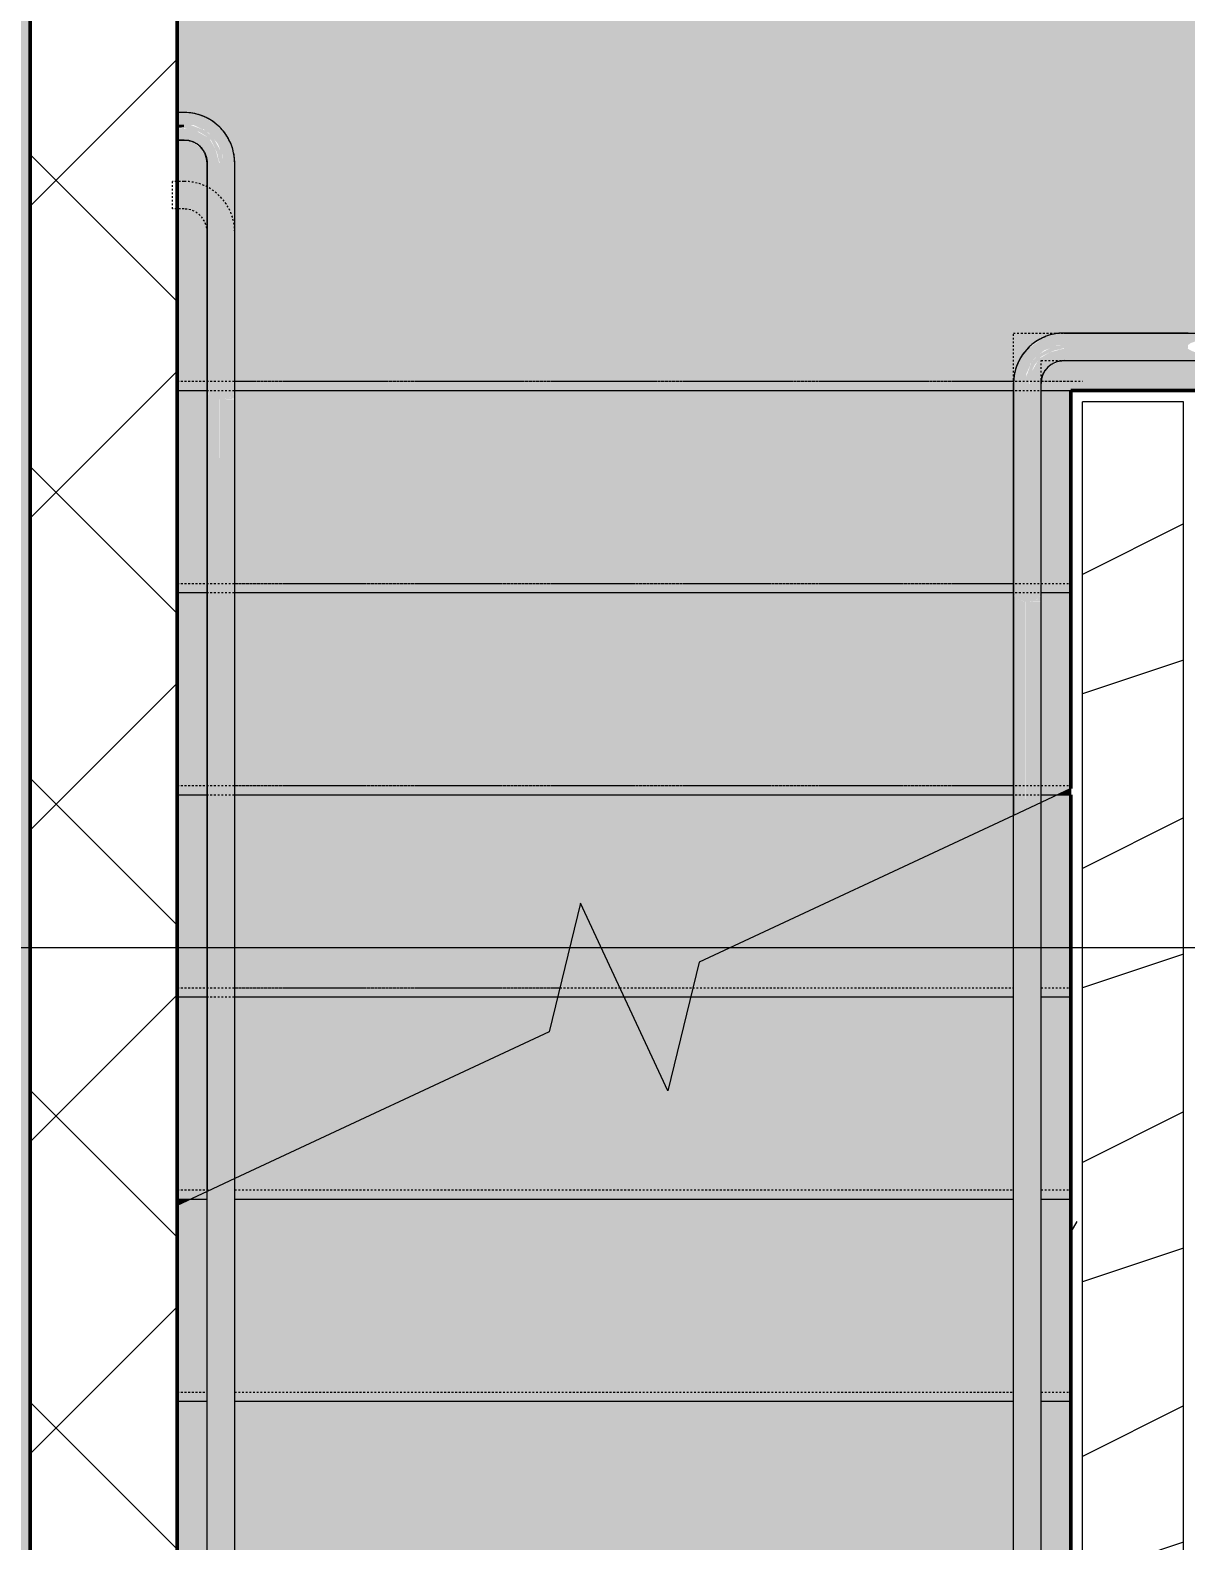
# Model space of a CAD drawing. Header units: inches. Extents: x -4266 to -1814, y 9706 to 12441.
# Drawn here: x -2640.3 to -2577.4, y 11966.6 to 12048.8 of the extents above; entities that cross this region are included whole.
import ezdxf

# ---------------------------------------------------------------- set-up
doc = ezdxf.new("R2010")
doc.units = ezdxf.units.IN
doc.header["$MEASUREMENT"] = 0
doc.linetypes.add('Overhead 1_16_', pattern=[0.101562, 0.0625, -0.039062])
for name, color, linetype, lineweight in [('0-1', 7, 'Continuous', 5), ('0-2', 10, 'Continuous', 13), ('A-ANNO-DIMS', 211, 'Continuous', 9), ('A-ANNO-DIMS-96', 211, 'Continuous', 9), ('A-FLOR-HRAL-1', 7, 'Continuous', 9), ('A-FLOR-HRAL-3', 7, 'Overhead 1_16_', 9), ('A-WALL-3', 250, 'Continuous', 50), ('A-WALL-4', 10, 'Continuous', 13), ('A-WALL-PATT-1', 7, 'Continuous', 9), ('A-WALL-PATT-2', 53, 'Continuous', 9), ('A-WALL-PATT-5', 251, 'Continuous', 9), ('I-WALL-1', 250, 'Continuous', 50), ('S-STRS-1', 7, 'Continuous', 9), ('S-STRS-3', 7, 'Overhead 1_16_', 9), ('S-STRS-4', 41, 'Continuous', 5), ('S-STRS-5', 21, 'Continuous', 5), ('S-STRS-MBND-1', 7, 'Overhead 1_16_', 9), ('S-STRS-MBND-2', 7, 'Continuous', 9)]:
    doc.layers.add(name, color=color, linetype=linetype, lineweight=lineweight)
doc.layers.add('A-AREA-PATT-1', color=7, linetype='Continuous', lineweight=9, transparency=1)
doc.styles.add('Century Gothic', font='ufonts.com_century-gothic.ttf', dxfattribs={"height": 9})
doc.dimstyles.new('OD__1_16__Tol__', dxfattribs={"dimscale": 12, "dimtxt": 9.397514, "dimasz": 1, "dimexe": 0.75, "dimexo": 0.5, "dimgap": 0.125, "dimtad": 1, "dimdec": 4, "dimrnd": 0.0625, "dimzin": 3, "dimdsep": 46, "dimlunit": 4, "dimtxsty": 'Century Gothic', "dimblk1": 'OBLIQUE', "dimblk2": 'OBLIQUE', "dimsah": 1, "dimcen": 0.09, "dimdle": 0.75, "dimazin": 0, "dimtfac": 1, "dimtdec": 4, "dimtix": 1, "dimtmove": 0, "dimatfit": 3, "dimfxl": 1, "dimtvp": 1, "dimtfill": 1, "dimfrac": 2, "dimtolj": 1, "dimtzin": 0, "dimarcsym": 2})
pattern_1 = [(0, (0, 0), (30.72, 7.68), [1.267, -21.773, 1.267, -21.773, -122.88]), (0, (0, 0), (30.72, 7.68), [-46.08, 1.267, -44.813, 1.267, -21.773, -53.76]), (0, (0, 0), (30.72, 7.68), [-115.2, 1.267, -14.093, 1.267, -37.133]), (120, (11.52, 3.84), (-22.011075, 22.7643004), [1.267, -21.773, 1.267, -21.773, -122.88]), (120, (11.52, 3.84), (-22.011075, 22.7643004), [-46.08, 1.267, -44.813, 1.267, -21.773, -53.76]), (120, (11.52, 3.84), (-22.011075, 22.7643004), [-115.2, 1.267, -14.093, 1.267, -37.133]), (240, (15.36, 19.2), (-8.708925, -30.4443004), [1.267, -21.773, 1.267, -21.773, -122.88]), (240, (15.36, 19.2), (-8.708925, -30.4443004), [-46.08, 1.267, -44.813, 1.267, -21.773, -53.76]), (240, (15.36, 19.2), (-8.708925, -30.4443004), [-115.2, 1.267, -14.093, 1.267, -37.133])]

# ---------------------------------------------------------------- blocks, each defined once
blk = doc.blocks.new('Top Rail Type - Top Rail_Internal_-V229-FLOOR PLAN - 1ST FLOOR')
at = {"layer": 'A-FLOR-HRAL-1'}
blk.add_hatch(color=256, dxfattribs=at).paths.add_polyline_path([(-2630.047, 11919.673), (-2630.026, 11919.686), (-2630.056, 11938.621), (-2629.842, 11938.603), (-2629.87, 11920.025), (-2629.851, 11919.673), (-2629.199, 11919.673), (-2629.199, 11986.31), (-2630.699, 11985.61), (-2630.699, 11919.673), (-2630.071, 11919.673)], flags=0)
for p, q in [((-2629.199, 11986.31), (-2630.699, 11985.61)), ((-2629.199, 11919.673), (-2629.199, 11986.31)), ((-2630.699, 11919.673), (-2630.699, 11985.61))]:
    blk.add_line(p, q, dxfattribs=at)
at = {"layer": 'A-FLOR-HRAL-3'}
for p, q in [((-2632.574, 12039.064), (-2632.574, 12040.564)), ((-2631.949, 12040.564), (-2632.574, 12040.564)), ((-2631.949, 12039.064), (-2632.574, 12039.064)), ((-2630.699, 12029.758), (-2630.699, 12037.814)), ((-2629.199, 12029.758), (-2629.199, 12037.814)), ((-2630.699, 12028.706), (-2630.699, 12029.758)), ((-2629.199, 12028.706), (-2629.199, 12029.758)), ((-2630.699, 11985.61), (-2630.699, 12028.706)), ((-2629.199, 11986.31), (-2629.199, 12028.706))]:
    blk.add_line(p, q, dxfattribs=at)
for radius in [2.75, 1.25]:
    blk.add_arc((-2631.949, 12037.814), radius, 0, 90, dxfattribs=at)
blk = doc.blocks.new('Top Rail Type - Top Rail_Internal_-V230-FLOOR PLAN - 1ST FLOOR')
at = {"layer": 'A-FLOR-HRAL-1'}
blk.add_hatch(color=256, dxfattribs=at).paths.add_polyline_path([(-2586.824, 11919.673), (-2586.151, 11919.686), (-2586.181, 11938.621), (-2585.967, 11938.609), (-2585.995, 11920.025), (-2585.976, 11919.673), (-2585.324, 11919.673), (-2585.324, 12006.769), (-2586.824, 12006.069), (-2586.824, 11928.197)], flags=0)
for p, q in [((-2585.324, 12006.769), (-2586.824, 12006.069)), ((-2585.324, 11919.673), (-2585.324, 12006.769)), ((-2586.824, 11919.673), (-2586.824, 12006.069))]:
    blk.add_line(p, q, dxfattribs=at)
at = {"layer": 'A-FLOR-HRAL-3'}
for p, q in [((-2586.824, 12032.314), (-2576.574, 12032.314)), ((-2586.824, 12029.758), (-2586.824, 12032.314)), ((-2585.324, 12030.814), (-2576.574, 12030.814)), ((-2585.324, 12029.758), (-2585.324, 12030.814)), ((-2586.824, 12028.706), (-2586.824, 12029.758)), ((-2585.324, 12028.706), (-2585.324, 12029.758)), ((-2586.824, 12006.069), (-2586.824, 12028.706)), ((-2585.324, 12006.769), (-2585.324, 12028.706))]:
    blk.add_line(p, q, dxfattribs=at)
blk = doc.blocks.new('Top Rail Type - Top Rail_Internal_-2365500-FLOOR PLAN - 1ST FLOOR')
at = {"layer": 'A-FLOR-HRAL-1'}
for points in [[(-2632.324, 12043.473), (-2631.949, 12043.509), (-2631.949, 12043.656), (-2632.324, 12043.642), (-2632.324, 12043.509)], [(-2629.949, 12029.765), (-2629.858, 12029.765), (-2629.858, 12041.564), (-2630.04, 12041.564), (-2630.04, 12029.765)], [(-2629.949, 12028.702), (-2629.574, 12028.755), (-2629.299, 12028.901), (-2629.199, 12029.101), (-2629.262, 12029.765), (-2630.699, 12029.765), (-2630.635, 12028.948), (-2630.479, 12028.818), (-2630.143, 12028.715), (-2630.044, 12028.708)], [(-2630.026, 11985.924), (-2629.872, 11985.996), (-2629.872, 12028.702), (-2629.199, 12028.741), (-2629.224, 12028.997), (-2629.418, 12028.818), (-2629.755, 12028.715), (-2630.143, 12028.715), (-2630.479, 12028.818), (-2630.673, 12028.997), (-2630.699, 12028.997), (-2630.673, 12028.702), (-2630.026, 12028.702), (-2630.026, 11986.31)]]:
    blk.add_hatch(color=256, dxfattribs=at).paths.add_polyline_path(points, flags=0)
h = blk.add_hatch(color=256, dxfattribs=at)
h.paths.add_polyline_path([(-2629.868, 12041.564), (-2629.891, 12042.092), (-2630.388, 12042.977), (-2630.408, 12042.987), (-2630.799, 12043.343), (-2630.923, 12043.38), (-2631.655, 12043.656), (-2631.949, 12043.645), (-2631.949, 12043.473), (-2631.143, 12043.262), (-2630.866, 12043.102), (-2630.699, 12042.983), (-2630.479, 12042.798), (-2630.257, 12042.352), (-2630.124, 12042.008), (-2630.091, 12041.794), (-2630.004, 12041.564), (-2629.949, 12041.564)], flags=0)
h.paths.add_polyline_path([(-2630.004, 12043.509), (-2630.45, 12043.827), (-2630.051, 12043.54)], flags=0)
h.paths.add_polyline_path([(-2629.408, 12042.617), (-2629.949, 12043.443), (-2629.778, 12043.17), (-2629.418, 12042.632)], flags=0)
for p, q in [((-2631.949, 12044.314), (-2632.324, 12044.314)), ((-2632.324, 12042.814), (-2631.949, 12042.814)), ((-2630.699, 12041.564), (-2630.699, 12029.765)), ((-2629.199, 12029.765), (-2629.199, 12041.564)), ((-2630.699, 12029.101), (-2630.699, 11985.61)), ((-2629.199, 11986.31), (-2629.199, 12029.101))]:
    blk.add_line(p, q, dxfattribs=at)
at = {"layer": 'A-FLOR-HRAL-1', "flags": 128}
for points in [[(-2629.199, 12041.564), (-2629.201, 12041.674), (-2629.208, 12041.784), (-2629.219, 12041.894), (-2629.234, 12042.003), (-2629.254, 12042.111), (-2629.278, 12042.218), (-2629.306, 12042.324), (-2629.338, 12042.429), (-2629.375, 12042.533), (-2629.416, 12042.635), (-2629.461, 12042.736), (-2629.51, 12042.834), (-2629.562, 12042.931), (-2629.619, 12043.025), (-2629.679, 12043.117), (-2629.743, 12043.207), (-2629.81, 12043.294), (-2629.881, 12043.378), (-2629.955, 12043.459), (-2630.033, 12043.537), (-2630.113, 12043.612), (-2630.197, 12043.684), (-2630.283, 12043.752), (-2630.372, 12043.817), (-2630.463, 12043.878), (-2630.557, 12043.936), (-2630.653, 12043.99), (-2630.751, 12044.04), (-2630.851, 12044.086), (-2630.952, 12044.128), (-2631.056, 12044.165), (-2631.16, 12044.199), (-2631.266, 12044.228), (-2631.373, 12044.254), (-2631.481, 12044.274), (-2631.59, 12044.291), (-2631.699, 12044.303), (-2631.809, 12044.311), (-2631.919, 12044.314), (-2631.949, 12044.314)], [(-2631.949, 12042.814), (-2631.899, 12042.813), (-2631.849, 12042.81), (-2631.799, 12042.805), (-2631.75, 12042.798), (-2631.7, 12042.789), (-2631.652, 12042.779), (-2631.603, 12042.766), (-2631.556, 12042.751), (-2631.508, 12042.734), (-2631.462, 12042.716), (-2631.416, 12042.695), (-2631.372, 12042.673), (-2631.328, 12042.649), (-2631.285, 12042.623), (-2631.243, 12042.596), (-2631.202, 12042.567), (-2631.163, 12042.536), (-2631.125, 12042.504), (-2631.088, 12042.47), (-2631.052, 12042.435), (-2631.018, 12042.399), (-2630.985, 12042.361), (-2630.954, 12042.322), (-2630.925, 12042.281), (-2630.897, 12042.24), (-2630.871, 12042.197), (-2630.846, 12042.154), (-2630.824, 12042.109), (-2630.803, 12042.064), (-2630.784, 12042.017), (-2630.767, 12041.97), (-2630.751, 12041.923), (-2630.738, 12041.875), (-2630.726, 12041.826), (-2630.717, 12041.777), (-2630.709, 12041.727), (-2630.704, 12041.678), (-2630.7, 12041.628), (-2630.699, 12041.578), (-2630.699, 12041.564)], [(-2630.699, 12029.765), (-2630.699, 12029.715), (-2630.699, 12029.666), (-2630.699, 12029.616), (-2630.699, 12029.566), (-2630.699, 12029.517), (-2630.699, 12029.468), (-2630.699, 12029.42), (-2630.699, 12029.372), (-2630.699, 12029.325), (-2630.699, 12029.279), (-2630.699, 12029.233), (-2630.699, 12029.188), (-2630.699, 12029.144), (-2630.699, 12029.101), (-2630.699, 12029.101)], [(-2629.199, 12029.101), (-2629.199, 12029.143), (-2629.199, 12029.187), (-2629.199, 12029.232), (-2629.199, 12029.278), (-2629.199, 12029.324), (-2629.199, 12029.371), (-2629.199, 12029.419), (-2629.199, 12029.467), (-2629.199, 12029.516), (-2629.199, 12029.565), (-2629.199, 12029.615), (-2629.199, 12029.664), (-2629.199, 12029.714), (-2629.199, 12029.764), (-2629.199, 12029.765)]]:
    blk.add_lwpolyline(points, dxfattribs=at)
blk = doc.blocks.new('Top Rail Type - Top Rail_Internal_-V235-FLOOR PLAN - 1ST FLOOR')
at = {"layer": 'A-FLOR-HRAL-1'}
h = blk.add_hatch(color=256, dxfattribs=at)
h.paths.add_polyline_path([(-2632.324, 12042.814), (-2631.949, 12042.814), (-2631.949, 12043.473), (-2632.324, 12043.433), (-2632.324, 12042.915)], flags=0)
h.paths.add_polyline_path([(-2631.949, 12043.656), (-2631.949, 12044.314), (-2632.324, 12044.314), (-2632.324, 12043.656)], flags=0)
h = blk.add_hatch(color=256, dxfattribs=at)
h.paths.add_polyline_path([(-2629.199, 12041.564), (-2629.418, 12042.632), (-2630.004, 12043.509), (-2630.896, 12044.105), (-2631.949, 12044.314), (-2631.949, 12043.656), (-2631.421, 12043.622), (-2630.923, 12043.38), (-2630.923, 12043.426), (-2630.608, 12043.196), (-2630.143, 12042.645), (-2630.066, 12042.509), (-2629.998, 12042.299), (-2629.868, 12042.008), (-2629.868, 12041.564), (-2629.224, 12041.564)], flags=0)
h.paths.add_polyline_path([(-2630.699, 12041.564), (-2630.04, 12041.564), (-2630.257, 12042.352), (-2630.594, 12042.919), (-2631.398, 12043.37), (-2631.539, 12043.405), (-2631.775, 12043.436), (-2631.949, 12043.436), (-2631.949, 12042.814), (-2631.324, 12042.647), (-2630.866, 12042.189), (-2630.782, 12041.877)], flags=0)
h = blk.add_hatch(color=256, dxfattribs=at)
h.paths.add_polyline_path([(-2629.199, 12029.765), (-2629.199, 12041.564), (-2629.858, 12041.564), (-2629.853, 12029.765)], flags=0)
h.paths.add_polyline_path([(-2630.699, 12029.765), (-2630.04, 12029.765), (-2630.04, 12041.564), (-2630.699, 12041.564), (-2630.699, 12030.017)], flags=0)
h = blk.add_hatch(color=256, dxfattribs=at)
h.paths.add_polyline_path([(-2630.699, 11985.61), (-2630.026, 11985.924), (-2630.044, 12028.702), (-2630.699, 12028.702), (-2630.699, 11986.31)], flags=0)
h.paths.add_polyline_path([(-2629.872, 11985.996), (-2629.199, 11986.31), (-2629.199, 12028.702), (-2629.872, 12028.702), (-2629.872, 11986.31)], flags=0)
for p, q in [((-2631.949, 12044.314), (-2632.324, 12044.314)), ((-2631.949, 12042.814), (-2632.324, 12042.814)), ((-2630.699, 12029.765), (-2630.699, 12041.564)), ((-2629.199, 12029.765), (-2629.199, 12041.564)), ((-2630.699, 12028.702), (-2630.699, 12029.765)), ((-2629.199, 12028.702), (-2629.199, 12029.765)), ((-2630.699, 11985.61), (-2630.699, 12028.702)), ((-2629.199, 11986.31), (-2629.199, 12028.702))]:
    blk.add_line(p, q, dxfattribs=at)
for radius in [2.75, 1.25]:
    blk.add_arc((-2631.949, 12041.564), radius, 0, 90, dxfattribs=at)
blk = doc.blocks.new('Top Rail Type - Top Rail_Internal_-2385970-FLOOR PLAN - 1ST FLOOR')
at = {"layer": 'A-FLOR-HRAL-1'}
for points in [[(-2583.699, 12031.473), (-2577.324, 12031.473), (-2577.324, 12031.656), (-2584.074, 12031.656), (-2584.074, 12031.473)], [(-2585.983, 12029.564), (-2585.772, 12030.37), (-2585.663, 12030.591), (-2585.526, 12030.76), (-2585.324, 12031.024), (-2584.862, 12031.256), (-2584.55, 12031.383), (-2584.317, 12031.419), (-2584.074, 12031.509), (-2584.074, 12031.645), (-2584.609, 12031.618), (-2585.486, 12031.125), (-2585.496, 12031.105), (-2585.859, 12030.704), (-2585.89, 12030.591), (-2586.154, 12029.877), (-2586.154, 12029.564), (-2586.018, 12029.564)], [(-2586.074, 12018.765), (-2585.983, 12018.765), (-2585.983, 12029.564), (-2586.165, 12029.564), (-2586.165, 12018.765)], [(-2586.074, 12017.702), (-2585.699, 12017.755), (-2585.424, 12017.901), (-2585.324, 12018.101), (-2585.387, 12018.765), (-2586.824, 12018.765), (-2586.76, 12017.948), (-2586.604, 12017.818), (-2586.243, 12017.714), (-2586.169, 12017.708)], [(-2586.151, 12006.383), (-2585.997, 12006.455), (-2585.997, 12017.702), (-2585.324, 12017.715), (-2585.349, 12017.997), (-2585.543, 12017.818), (-2585.88, 12017.715), (-2586.268, 12017.715), (-2586.604, 12017.818), (-2586.798, 12017.997), (-2586.824, 12017.997), (-2586.798, 12017.702), (-2586.151, 12017.702), (-2586.151, 12006.769)]]:
    blk.add_hatch(color=256, dxfattribs=at).paths.add_polyline_path(points, flags=0)
for p, q in [((-2577.324, 12032.314), (-2584.074, 12032.314)), ((-2584.074, 12030.814), (-2577.324, 12030.814)), ((-2586.824, 12029.564), (-2586.824, 12018.765)), ((-2585.324, 12018.765), (-2585.324, 12029.564)), ((-2586.824, 12018.101), (-2586.824, 12006.069)), ((-2585.324, 12006.769), (-2585.324, 12018.101))]:
    blk.add_line(p, q, dxfattribs=at)
at = {"layer": 'A-FLOR-HRAL-1', "flags": 128}
for points in [[(-2584.074, 12032.314), (-2584.184, 12032.312), (-2584.294, 12032.306), (-2584.403, 12032.295), (-2584.512, 12032.279), (-2584.62, 12032.26), (-2584.727, 12032.236), (-2584.834, 12032.207), (-2584.939, 12032.175), (-2585.042, 12032.138), (-2585.145, 12032.097), (-2585.245, 12032.052), (-2585.344, 12032.004), (-2585.44, 12031.951), (-2585.534, 12031.894), (-2585.627, 12031.834), (-2585.716, 12031.77), (-2585.803, 12031.703), (-2585.887, 12031.632), (-2585.968, 12031.558), (-2586.046, 12031.48), (-2586.122, 12031.4), (-2586.193, 12031.317), (-2586.262, 12031.23), (-2586.327, 12031.142), (-2586.388, 12031.05), (-2586.445, 12030.957), (-2586.499, 12030.861), (-2586.549, 12030.763), (-2586.595, 12030.663), (-2586.637, 12030.561), (-2586.675, 12030.458), (-2586.708, 12030.353), (-2586.738, 12030.247), (-2586.763, 12030.14), (-2586.784, 12030.032), (-2586.8, 12029.923), (-2586.812, 12029.814), (-2586.82, 12029.704), (-2586.824, 12029.594), (-2586.824, 12029.564)], [(-2585.324, 12029.564), (-2585.323, 12029.614), (-2585.32, 12029.664), (-2585.315, 12029.714), (-2585.308, 12029.764), (-2585.299, 12029.813), (-2585.288, 12029.862), (-2585.275, 12029.91), (-2585.26, 12029.958), (-2585.244, 12030.005), (-2585.225, 12030.051), (-2585.205, 12030.097), (-2585.182, 12030.142), (-2585.159, 12030.185), (-2585.133, 12030.228), (-2585.105, 12030.27), (-2585.076, 12030.311), (-2585.046, 12030.35), (-2585.013, 12030.389), (-2584.98, 12030.426), (-2584.945, 12030.461), (-2584.908, 12030.495), (-2584.87, 12030.528), (-2584.831, 12030.559), (-2584.791, 12030.588), (-2584.749, 12030.616), (-2584.707, 12030.642), (-2584.663, 12030.667), (-2584.618, 12030.69), (-2584.573, 12030.71), (-2584.527, 12030.729), (-2584.48, 12030.747), (-2584.432, 12030.762), (-2584.384, 12030.775), (-2584.335, 12030.787), (-2584.286, 12030.796), (-2584.237, 12030.804), (-2584.187, 12030.809), (-2584.137, 12030.813), (-2584.087, 12030.814), (-2584.074, 12030.814)], [(-2586.824, 12018.765), (-2586.824, 12018.715), (-2586.824, 12018.666), (-2586.824, 12018.616), (-2586.824, 12018.566), (-2586.824, 12018.517), (-2586.824, 12018.468), (-2586.824, 12018.42), (-2586.824, 12018.372), (-2586.824, 12018.325), (-2586.824, 12018.279), (-2586.824, 12018.233), (-2586.824, 12018.188), (-2586.824, 12018.144), (-2586.824, 12018.101), (-2586.824, 12018.101)], [(-2585.324, 12018.101), (-2585.324, 12018.143), (-2585.324, 12018.187), (-2585.324, 12018.232), (-2585.324, 12018.278), (-2585.324, 12018.324), (-2585.324, 12018.371), (-2585.324, 12018.419), (-2585.324, 12018.467), (-2585.324, 12018.516), (-2585.324, 12018.565), (-2585.324, 12018.615), (-2585.324, 12018.664), (-2585.324, 12018.714), (-2585.324, 12018.764), (-2585.324, 12018.765)]]:
    blk.add_lwpolyline(points, dxfattribs=at)
blk = doc.blocks.new('Top Rail Type - Top Rail_Internal_-V237-FLOOR PLAN - 1ST FLOOR')
at = {"layer": 'A-FLOR-HRAL-1'}
h = blk.add_hatch(color=256, dxfattribs=at)
h.paths.add_polyline_path([(-2586.824, 12029.564), (-2586.154, 12029.564), (-2586.127, 12030.1), (-2585.89, 12030.591), (-2585.936, 12030.591), (-2585.676, 12030.933), (-2585.153, 12031.371), (-2584.928, 12031.453), (-2584.485, 12031.645), (-2584.074, 12031.645), (-2584.074, 12032.314), (-2585.126, 12032.105), (-2586.074, 12031.426), (-2586.614, 12030.617), (-2586.723, 12030.07)], flags=0)
h.paths.add_polyline_path([(-2585.424, 12029.564), (-2585.324, 12029.564), (-2585.156, 12030.189), (-2584.699, 12030.647), (-2584.074, 12030.814), (-2584.074, 12031.473), (-2584.862, 12031.256), (-2585.428, 12030.919), (-2585.88, 12030.116), (-2585.912, 12030.021), (-2585.945, 12029.738), (-2585.945, 12029.564), (-2585.543, 12029.564)], flags=0)
h = blk.add_hatch(color=256, dxfattribs=at)
h.paths.add_polyline_path([(-2576.949, 12030.814), (-2576.574, 12030.814), (-2576.607, 12031.108), (-2576.786, 12031.233), (-2576.976, 12031.277), (-2577.231, 12031.394), (-2577.349, 12031.473), (-2584.074, 12031.473), (-2584.074, 12030.814), (-2577.574, 12030.814)], flags=0)
h.paths.add_polyline_path([(-2577.324, 12031.656), (-2577.318, 12031.662), (-2577.195, 12031.759), (-2576.744, 12031.928), (-2576.574, 12032.046), (-2576.574, 12032.314), (-2584.074, 12032.314), (-2584.074, 12031.656), (-2577.565, 12031.656)], flags=0)
h = blk.add_hatch(color=256, dxfattribs=at)
h.paths.add_polyline_path([(-2586.169, 12018.765), (-2586.165, 12018.765), (-2586.165, 12029.564), (-2586.824, 12029.564), (-2586.824, 12018.765), (-2586.243, 12018.765)], flags=0)
h.paths.add_polyline_path([(-2585.324, 12018.765), (-2585.324, 12029.564), (-2585.983, 12029.564), (-2585.978, 12018.765)], flags=0)
h = blk.add_hatch(color=256, dxfattribs=at)
h.paths.add_polyline_path([(-2586.824, 12006.069), (-2586.151, 12006.383), (-2586.169, 12017.702), (-2586.824, 12017.702), (-2586.824, 12006.769)], flags=0)
h.paths.add_polyline_path([(-2585.997, 12006.455), (-2585.324, 12006.769), (-2585.324, 12017.702), (-2585.997, 12017.702), (-2585.997, 12006.769)], flags=0)
for p, q in [((-2584.074, 12032.314), (-2576.574, 12032.314)), ((-2584.074, 12030.814), (-2576.574, 12030.814)), ((-2586.824, 12018.765), (-2586.824, 12029.564)), ((-2585.324, 12018.765), (-2585.324, 12029.564)), ((-2586.824, 12017.702), (-2586.824, 12018.765)), ((-2585.324, 12017.702), (-2585.324, 12018.765)), ((-2586.824, 12006.069), (-2586.824, 12017.702)), ((-2585.324, 12006.769), (-2585.324, 12017.702))]:
    blk.add_line(p, q, dxfattribs=at)
for radius in [2.75, 1.25]:
    blk.add_arc((-2584.074, 12029.564), radius, 90, 180, dxfattribs=at)
blk = doc.blocks.new('CTR - 1st Phase -Stairs _ Elevators_rvt-1-FLOOR PLAN - 1ST FLOOR')
at = {"layer": 'A-WALL-PATT-1'}
h = blk.add_hatch(dxfattribs=at)
h.set_pattern_fill('FP_1', color=256, style=0, pattern_type=2)
h.set_pattern_definition(pattern_1)
h.paths.add_polyline_path([(-2583.699, 11907.564), (-2583.074, 11907.564), (-2583.074, 12029.189), (-2583.699, 12029.189), (-2583.699, 11908.089)], flags=0)
h = blk.add_hatch(dxfattribs=at)
h.set_pattern_fill('FP_1', color=256, style=0, pattern_type=2)
h.set_pattern_definition(pattern_1)
h.paths.add_polyline_path([(-2576.949, 11913.689), (-2576.949, 12029.189), (-2583.074, 12029.189), (-2583.074, 12028.564), (-2577.574, 12028.564), (-2577.574, 11913.689)], flags=0)
at = {"layer": 'A-WALL-PATT-2'}
h = blk.add_hatch(dxfattribs=at)
h.set_pattern_fill('FP_25', color=256, style=0, pattern_type=2)
h.set_pattern_definition([(216.87, (6.397, 15.994), (47.98094286, 31.9870857), [7.997, -71.971]), (206.565, (15.994, 11.196), (-15.993714, -15.9941327), [17.881, -17.881]), (198.435, (15.994, 3.199), (-31.9867405, -15.9938803), [10.115, -40.461])])
h.paths.add_polyline_path([(-2583.074, 11908.189), (-2577.574, 11908.189), (-2577.574, 12028.564), (-2583.074, 12028.564), (-2583.074, 11916.696)], flags=0)
at = {"layer": 'A-WALL-PATT-5'}
h = blk.add_hatch(dxfattribs=at)
h.set_pattern_fill('FP_24', color=256, style=0, pattern_type=2)
h.set_pattern_definition([(45, (0, 0), (-8.485281, 8.485281), []), (135, (0, 0), (-8.485281, -8.485281), [])])
h.paths.add_polyline_path([(-2632.324, 11897.189), (-2632.324, 12077.189), (-2640.324, 12077.189), (-2640.324, 11897.189), (-2636.324, 11897.189)], flags=0)
at = {"layer": 'S-STRS-4'}
h = blk.add_hatch(color=256, dxfattribs=at)
h.paths.add_polyline_path([(-2533.952, 12018.189), (-2531.449, 12018.189), (-2531.423, 12041.693), (-2531.181, 12042.714), (-2530.68, 12043.462), (-2530.49, 12043.637), (-2530.197, 12043.832), (-2529.654, 12044.126), (-2528.699, 12044.314), (-2528.324, 12044.345), (-2528.324, 12077.189), (-2632.324, 12077.189), (-2632.324, 12044.314), (-2631.82, 12044.289), (-2630.797, 12044.045), (-2630.051, 12043.546), (-2629.876, 12043.356), (-2629.681, 12043.063), (-2629.387, 12042.52), (-2629.199, 12041.564), (-2629.199, 12029.189), (-2586.824, 12029.189), (-2586.798, 12029.693), (-2586.556, 12030.714), (-2586.074, 12031.443), (-2585.919, 12031.587), (-2585.572, 12031.827), (-2585.029, 12032.126), (-2584.074, 12032.314), (-2574.857, 12032.277), (-2574.66, 12032.303), (-2574.443, 12032.297), (-2574.279, 12032.247), (-2574.075, 12032.119), (-2573.952, 12031.975), (-2573.869, 12031.806), (-2573.835, 12031.649), (-2573.834, 12031.325), (-2573.824, 12030.915), (-2573.824, 12018.189), (-2552.476, 12018.189)], flags=0)
h.paths.add_polyline_path([(-2529.949, 12018.189), (-2528.324, 12018.189), (-2528.324, 12042.814), (-2528.861, 12042.771), (-2529.384, 12042.587), (-2529.804, 12042.106), (-2529.949, 12041.564), (-2529.949, 12018.552)], flags=0)
h.paths.add_polyline_path([(-2575.324, 12018.189), (-2575.361, 12030.83), (-2577.802, 12030.814), (-2584.236, 12030.771), (-2584.759, 12030.587), (-2585.179, 12030.106), (-2585.324, 12029.564), (-2585.28, 12029.189), (-2576.949, 12029.189), (-2576.949, 12018.189)], flags=0)
h.paths.add_polyline_path([(-2630.694, 12029.189), (-2630.699, 12029.765), (-2630.742, 12041.726), (-2630.926, 12042.249), (-2631.408, 12042.669), (-2631.949, 12042.814), (-2632.324, 12042.771), (-2632.324, 12029.189), (-2630.699, 12029.189)], flags=0)
h.paths.add_polyline_path([(-2575.27, 12031.828), (-2575.253, 12031.974), (-2575.279, 12031.883), (-2575.27, 12031.831)], flags=0)
at = {"layer": 'S-STRS-5'}
h = blk.add_hatch(color=256, dxfattribs=at)
h.paths.add_polyline_path([(-2620.011, 12018.189), (-2586.819, 12018.189), (-2586.824, 12018.765), (-2586.824, 12029.189), (-2629.204, 12029.189), (-2629.199, 12028.741), (-2629.199, 12018.189), (-2625.284, 12018.189)], flags=0)
h.paths.add_polyline_path([(-2630.699, 12018.189), (-2630.721, 12029.189), (-2632.324, 12029.189), (-2632.324, 12018.189)], flags=0)
h.paths.add_polyline_path([(-2583.699, 12018.189), (-2583.699, 12029.189), (-2585.324, 12029.189), (-2585.324, 12018.189)], flags=0)
h = blk.add_hatch(color=256, dxfattribs=at)
h.paths.add_polyline_path([(-2632.324, 12007.189), (-2630.699, 12007.189), (-2630.699, 12018.189), (-2632.324, 12018.189)], flags=0)
h.paths.add_polyline_path([(-2629.199, 12007.189), (-2586.824, 12007.189), (-2586.846, 12018.189), (-2629.199, 12018.189)], flags=0)
h.paths.add_polyline_path([(-2585.324, 12007.189), (-2584.422, 12007.189), (-2583.699, 12007.527), (-2583.699, 12018.189), (-2585.329, 12018.189), (-2585.324, 12017.997), (-2585.324, 12007.527)], flags=0)
h = blk.add_hatch(color=256, dxfattribs=at)
h.paths.add_polyline_path([(-2632.324, 11996.189), (-2630.699, 11996.189), (-2630.699, 12007.189), (-2632.324, 12007.189), (-2632.324, 11998.578)], flags=0)
h.paths.add_polyline_path([(-2611.627, 11996.189), (-2610.388, 12001.287), (-2608.011, 11996.189), (-2604.395, 11996.189), (-2603.933, 11998.091), (-2586.824, 12006.069), (-2586.824, 12007.189), (-2629.199, 12007.189), (-2629.199, 11996.189), (-2612.09, 11996.189)], flags=0)
h.paths.add_polyline_path([(-2585.324, 12006.769), (-2584.422, 12007.189), (-2585.324, 12007.189)], flags=0)
h = blk.add_hatch(color=256, dxfattribs=at)
h.paths.add_polyline_path([(-2611.627, 11996.189), (-2608.011, 11996.189), (-2610.388, 12001.287), (-2611.047, 11998.578)], flags=0)
h.paths.add_polyline_path([(-2586.824, 11996.189), (-2586.824, 12006.069), (-2603.933, 11998.091), (-2604.395, 11996.189), (-2603.933, 11996.189)], flags=0)
h.paths.add_polyline_path([(-2583.699, 11996.189), (-2583.699, 12007.189), (-2584.422, 12007.189), (-2585.324, 12006.769), (-2585.324, 11996.189)], flags=0)
for points in [[(-2583.699, 12007.189), (-2583.699, 12007.527), (-2584.422, 12007.189)], [(-2632.324, 11984.852), (-2631.601, 11985.189), (-2632.324, 11985.189), (-2632.324, 11985.025)]]:
    blk.add_hatch(color=256, dxfattribs=at).paths.add_polyline_path(points, flags=0)
h = blk.add_hatch(color=256, dxfattribs=at)
h.paths.add_polyline_path([(-2632.324, 11985.189), (-2631.601, 11985.189), (-2630.699, 11985.61), (-2630.699, 11996.189), (-2632.324, 11996.189), (-2632.324, 11991.091)], flags=0)
h.paths.add_polyline_path([(-2629.199, 11986.31), (-2612.09, 11994.288), (-2611.627, 11996.189), (-2629.199, 11996.189), (-2629.199, 11991.091)], flags=0)
h.paths.add_polyline_path([(-2605.634, 11991.091), (-2604.395, 11996.189), (-2608.011, 11996.189), (-2607.124, 11994.288)], flags=0)
h = blk.add_hatch(color=256, dxfattribs=at)
h.paths.add_polyline_path([(-2586.824, 11985.189), (-2586.824, 11996.189), (-2604.395, 11996.189), (-2605.634, 11991.091), (-2608.011, 11996.189), (-2611.627, 11996.189), (-2612.09, 11994.288), (-2629.199, 11986.31), (-2629.199, 11985.189), (-2620.011, 11985.189)], flags=0)
h.paths.add_polyline_path([(-2630.699, 11985.189), (-2630.699, 11985.61), (-2631.601, 11985.189)], flags=0)
h.paths.add_polyline_path([(-2583.699, 11985.189), (-2583.699, 11996.189), (-2585.324, 11996.189), (-2585.324, 11985.189)], flags=0)
h = blk.add_hatch(color=256, dxfattribs=at)
h.paths.add_polyline_path([(-2632.324, 11974.189), (-2630.699, 11974.189), (-2630.699, 11985.189), (-2631.601, 11985.189), (-2632.324, 11984.852)], flags=0)
h.paths.add_polyline_path([(-2629.199, 11974.189), (-2586.824, 11974.189), (-2586.824, 11985.189), (-2629.199, 11985.189), (-2629.199, 11984.638)], flags=0)
h.paths.add_polyline_path([(-2583.699, 11974.189), (-2583.699, 11985.189), (-2585.324, 11985.189), (-2585.324, 11974.189)], flags=0)
h = blk.add_hatch(color=256, dxfattribs=at)
h.paths.add_polyline_path([(-2632.324, 11963.189), (-2630.699, 11963.189), (-2630.699, 11974.189), (-2632.324, 11974.189)], flags=0)
h.paths.add_polyline_path([(-2629.199, 11963.189), (-2586.824, 11963.189), (-2586.824, 11974.189), (-2629.199, 11974.189)], flags=0)
h.paths.add_polyline_path([(-2583.699, 11963.189), (-2583.699, 11974.189), (-2585.324, 11974.189), (-2585.324, 11963.189)], flags=0)
at = {"layer": 'A-WALL-3'}
for p, q in [((-2640.324, 12077.189), (-2640.324, 11897.189)), ((-2632.324, 11897.189), (-2632.324, 12077.189))]:
    blk.add_line(p, q, dxfattribs=at)
at = {"layer": 'A-WALL-4'}
for p, q in [((-2583.074, 11908.189), (-2583.074, 12028.564)), ((-2577.574, 12028.564), (-2583.074, 12028.564)), ((-2577.574, 11913.689), (-2577.574, 12028.564))]:
    blk.add_line(p, q, dxfattribs=at)
at = {"layer": 'I-WALL-1'}
for p, q in [((-2583.699, 12029.189), (-2583.699, 12007.527)), ((-2583.074, 12029.189), (-2583.699, 12029.189)), ((-2577.574, 12029.189), (-2583.074, 12029.189)), ((-2576.949, 12029.189), (-2577.574, 12029.189)), ((-2583.699, 12007.189), (-2583.699, 11907.564))]:
    blk.add_line(p, q, dxfattribs=at)
at = {"layer": 'S-STRS-1'}
for p, q in [((-2632.324, 12029.189), (-2630.694, 12029.189)), ((-2629.204, 12029.189), (-2586.824, 12029.189)), ((-2585.324, 12029.189), (-2583.699, 12029.189)), ((-2632.324, 12018.189), (-2630.699, 12018.189)), ((-2629.199, 12018.189), (-2586.819, 12018.189)), ((-2585.329, 12018.189), (-2583.699, 12018.189)), ((-2632.324, 12007.189), (-2630.699, 12007.189)), ((-2629.199, 12007.189), (-2586.824, 12007.189)), ((-2585.324, 12007.189), (-2584.422, 12007.189)), ((-2584.422, 12007.189), (-2583.699, 12007.189)), ((-2583.699, 12007.189), (-2583.699, 12007.527)), ((-2632.324, 11996.189), (-2630.699, 11996.189)), ((-2629.199, 11996.189), (-2611.627, 11996.189)), ((-2611.627, 11996.189), (-2608.011, 11996.189)), ((-2608.011, 11996.189), (-2604.395, 11996.189)), ((-2604.395, 11996.189), (-2586.824, 11996.189)), ((-2585.324, 11996.189), (-2583.699, 11996.189)), ((-2632.324, 11985.189), (-2631.601, 11985.189)), ((-2631.601, 11985.189), (-2630.699, 11985.189)), ((-2629.199, 11985.189), (-2586.824, 11985.189)), ((-2585.324, 11985.189), (-2583.699, 11985.189)), ((-2632.324, 11974.189), (-2630.699, 11974.189)), ((-2629.199, 11974.189), (-2586.824, 11974.189)), ((-2585.324, 11974.189), (-2583.699, 11974.189))]:
    blk.add_line(p, q, dxfattribs=at)
at = {"layer": 'S-STRS-3'}
for p, q in [((-2632.324, 12029.689), (-2630.695, 12029.689)), ((-2629.202, 12029.689), (-2586.799, 12029.689)), ((-2585.29, 12029.689), (-2583.074, 12029.689)), ((-2632.324, 12018.689), (-2630.699, 12018.689)), ((-2629.199, 12018.689), (-2586.82, 12018.689)), ((-2585.327, 12018.689), (-2583.699, 12018.689)), ((-2632.324, 12007.689), (-2630.699, 12007.689)), ((-2629.199, 12007.689), (-2586.824, 12007.689)), ((-2585.324, 12007.689), (-2583.699, 12007.689)), ((-2632.324, 11996.689), (-2630.699, 11996.689)), ((-2629.199, 11996.689), (-2611.506, 11996.689)), ((-2611.506, 11996.689), (-2608.244, 11996.689)), ((-2608.244, 11996.689), (-2604.274, 11996.689)), ((-2604.274, 11996.689), (-2586.824, 11996.689)), ((-2585.324, 11996.689), (-2583.699, 11996.689)), ((-2632.324, 11985.689), (-2630.699, 11985.689)), ((-2629.199, 11985.689), (-2586.824, 11985.689)), ((-2585.324, 11985.689), (-2583.699, 11985.689)), ((-2632.324, 11974.689), (-2630.699, 11974.689)), ((-2629.199, 11974.689), (-2586.824, 11974.689)), ((-2585.324, 11974.689), (-2583.699, 11974.689))]:
    blk.add_line(p, q, dxfattribs=at)
at = {"layer": 'S-STRS-MBND-1'}
for p, q in [((-2632.324, 12077.189), (-2632.324, 12029.189)), ((-2632.324, 12029.689), (-2583.699, 12029.689)), ((-2632.324, 12029.189), (-2583.699, 12029.189)), ((-2632.324, 11996.836), (-2632.324, 12029.189)), ((-2583.699, 12029.189), (-2576.949, 12029.189)), ((-2583.699, 12007.527), (-2583.699, 12029.189)), ((-2632.324, 12018.689), (-2583.699, 12018.689)), ((-2632.324, 12018.189), (-2583.699, 12018.189)), ((-2632.324, 12007.689), (-2583.699, 12007.689)), ((-2632.324, 12007.189), (-2584.422, 12007.189)), ((-2632.324, 11996.689), (-2611.506, 11996.689)), ((-2608.244, 11996.689), (-2604.274, 11996.689)), ((-2632.324, 11996.189), (-2611.627, 11996.189)), ((-2608.011, 11996.189), (-2604.395, 11996.189)), ((-2632.324, 11985.689), (-2630.529, 11985.689)), ((-2632.324, 11985.189), (-2631.601, 11985.189))]:
    blk.add_line(p, q, dxfattribs=at)
at = {"layer": 'S-STRS-MBND-2'}
for p, q in [((-2583.699, 12007.527), (-2585.324, 12006.769)), ((-2586.824, 12006.069), (-2603.933, 11998.091)), ((-2610.388, 12001.287), (-2612.09, 11994.288)), ((-2605.634, 11991.091), (-2610.388, 12001.287)), ((-2603.933, 11998.091), (-2605.634, 11991.091)), ((-2612.09, 11994.288), (-2629.199, 11986.31)), ((-2630.699, 11985.61), (-2632.324, 11984.852))]:
    blk.add_line(p, q, dxfattribs=at)
at = {"layer": '0-2'}
for name in ['Top Rail Type - Top Rail_Internal_-2365500-FLOOR PLAN - 1ST FLOOR', 'Top Rail Type - Top Rail_Internal_-V235-FLOOR PLAN - 1ST FLOOR', 'Top Rail Type - Top Rail_Internal_-V229-FLOOR PLAN - 1ST FLOOR', 'Top Rail Type - Top Rail_Internal_-V230-FLOOR PLAN - 1ST FLOOR', 'Top Rail Type - Top Rail_Internal_-2385970-FLOOR PLAN - 1ST FLOOR', 'Top Rail Type - Top Rail_Internal_-V237-FLOOR PLAN - 1ST FLOOR']:
    blk.add_blockref(name, (0, 0), dxfattribs=at)
blk = doc.blocks.new('DIMBLOCK18-FLOOR PLAN - 1ST FLOOR')
at = {"layer": 'A-ANNO-DIMS-96', "lineweight": 50}
for p, q in [((-4038.484, 12087.189), (-4044.484, 12093.189)), ((-4038.484, 12087.189), (-4032.484, 12081.189)), ((-4038.484, 11782.989), (-4044.484, 11788.989)), ((-4038.484, 11782.989), (-4032.484, 11776.989))]:
    blk.add_line(p, q, dxfattribs=at)
at = {"layer": 'A-ANNO-DIMS-96'}
for p, q in [((-2526.324, 12087.189), (-4047.484, 12087.189)), ((-4038.484, 11782.989), (-4038.484, 12087.189)), ((-4038.484, 12087.189), (-2526.324, 12087.189)), ((-3753.324, 11782.989), (-4047.484, 11782.989)), ((-4038.484, 11782.989), (-3753.324, 11782.989))]:
    blk.add_line(p, q, dxfattribs=at)
at = {"layer": 'A-ANNO-DIMS-96', "color": 0, "char_height": 9, "attachment_point": 1, "rotation": 90, "line_spacing_factor": 0.984502, "style": 'Century Gothic', "bg_fill": 3, "box_fill_scale": 1.25, "bg_fill_color": 256, "bg_fill_true_color": 13158600, "bg_fill_transparency": 0}
for s, insert, width in [('25\' - 4 3/16"', (-4051.52, 11900.856), 82.16113), ('304.2', (-4033.753, 11919.352), 37.76906)]:
    blk.add_mtext(s, dxfattribs=dict(at, insert=insert, width=width))
blk = doc.blocks.new('_Oblique')
at = {"color": 0, "linetype": 'ByBlock', "lineweight": -2}
blk.add_line((-0.5, -0.5), (0.5, 0.5), dxfattribs=at)
blk = doc.blocks.new('DIMBLOCK36-FLOOR PLAN - 1ST FLOOR')
at = {"layer": 'A-ANNO-DIMS-96', "lineweight": 50}
for p, q in [((-2712.324, 11998.884), (-2706.324, 12004.884)), ((-2100.324, 11998.884), (-2094.324, 12004.884)), ((-2712.324, 11998.884), (-2718.324, 11992.884)), ((-2100.324, 11998.884), (-2106.324, 11992.884))]:
    blk.add_line(p, q, dxfattribs=at)
at = {"layer": 'A-ANNO-DIMS-96'}
for p, q in [((-2712.324, 12001.369), (-2712.324, 11989.884)), ((-2712.324, 11998.884), (-2712.324, 12001.369)), ((-2100.324, 12001.369), (-2100.324, 11989.884)), ((-2100.324, 11998.884), (-2100.324, 12001.369)), ((-2712.324, 11998.884), (-2091.324, 11998.884))]:
    blk.add_line(p, q, dxfattribs=at)
at = {"layer": 'A-ANNO-DIMS-96', "color": 0, "char_height": 9, "attachment_point": 1, "line_spacing_factor": 0.984502, "style": 'Century Gothic', "bg_fill": 3, "box_fill_scale": 1.25, "bg_fill_color": 256, "bg_fill_true_color": 13158600, "bg_fill_transparency": 0}
for s, insert, width in [('51\' - 0"', (-2425.566, 12011.92), 46.18207), ('612.0', (-2422.061, 11994.152), 37.76906)]:
    blk.add_mtext(s, dxfattribs=dict(at, insert=insert, width=width))

msp = doc.modelspace()

# ---------------------------------------------------------------- hatches: boundary and pattern name
at = {"layer": 'A-AREA-PATT-1'}
h = msp.add_hatch(color=256, dxfattribs=at)
h.paths.add_polyline_path([(-2693.69874, 11841.1894), (-2658.94874, 11841.1894), (-2658.94874, 11842.2519), (-2658.32374, 11842.2519), (-2658.32374, 11844.1894), (-2656.32374, 11844.1894), (-2656.32374, 11845.1894), (-2636.32374, 11845.1894), (-2636.32374, 11897.1894), (-2640.32374, 11897.1894), (-2640.32374, 12077.1894), (-2656.32374, 12077.1894), (-2656.32374, 12078.4394), (-2658.32374, 12078.4394), (-2658.32374, 12080.3769), (-2658.94874, 12080.3769), (-2658.94874, 12081.1894), (-2693.69874, 12081.1894), (-2693.69874, 12080.3769), (-2694.32374, 12080.3769), (-2694.32374, 12078.4394), (-2696.32374, 12078.4394), (-2696.32374, 12077.1894), (-2704.32374, 12077.1894), (-2704.32374, 11845.1894), (-2696.32374, 11845.1894), (-2696.32374, 11844.1894), (-2694.32374, 11844.1894), (-2694.32374, 11842.2519), (-2693.69874, 11842.2519), (-2693.69874, 11841.64643)], flags=0)
h.paths.add_polyline_path([(-2693.0529, 11844.1894), (-2694.32374, 11844.1894), (-2694.32374, 11880.1894), (-2692.57374, 11880.1894), (-2692.57374, 11844.1894)], flags=0)

# ---------------------------------------------------------------- block references
at = {"layer": '0-1'}
msp.add_blockref('CTR - 1st Phase -Stairs _ Elevators_rvt-1-FLOOR PLAN - 1ST FLOOR', (0, 0), dxfattribs=at)

# ---------------------------------------------------------------- next in the draw order: dimensions: what is measured, and where the dimension line sits
at = {"layer": 'A-ANNO-DIMS'}
dim = msp.add_linear_dim(base=(-4038.48434, 12087.1894), p1=(-3747.32374, 11782.9894), p2=(-2520.32374, 12087.1894), angle=90, dimstyle='OD__1_16__Tol__', override={"dimpost": '<>\\X', "dimfxl": 1264.146605}, dxfattribs=at)
dim.commit()
dim.dimension.update_dxf_attribs({"geometry": 'DIMBLOCK18-FLOOR PLAN - 1ST FLOOR', "text_midpoint": (-4038.48434, 11935.0894)})

# ---------------------------------------------------------------- next in the draw order: dimensions: what is measured, and where the dimension line sits
dim = msp.add_linear_dim(base=(-2100.32374, 11998.88413), p1=(-2712.32374, 12007.36941), p2=(-2100.32374, 12007.36941), dimstyle='OD__1_16__Tol__', override={"dimpost": '<>\\X', "dimfxl": 612}, dxfattribs=at)
dim.commit()
dim.dimension.update_dxf_attribs({"geometry": 'DIMBLOCK36-FLOOR PLAN - 1ST FLOOR', "text_midpoint": (-2406.32374, 11998.88413)})

doc.saveas('drawing.dxf')
